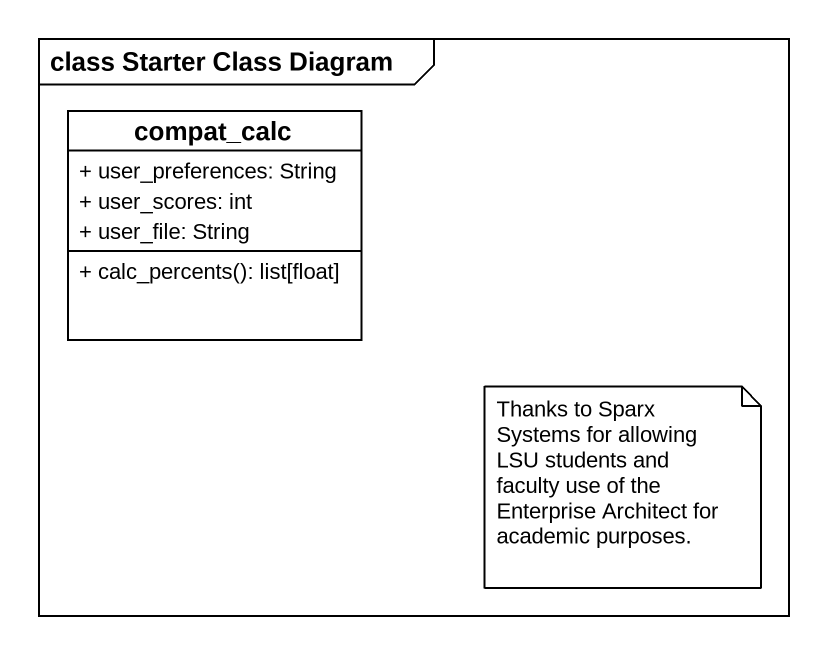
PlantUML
@startuml
mainframe class Starter Class Diagram
hide circle
hide empty members
skinparam classAttributeIconSize 0
class compat_calc {
  + user_preferences: String
  + user_scores: int
  + user_file: String
  + calc_percents(): list[float]
}
note as N1
  Thanks to Sparx Systems for allowing LSU students and faculty use of the Enterprise Architect for academic purposes.
end note
@enduml
